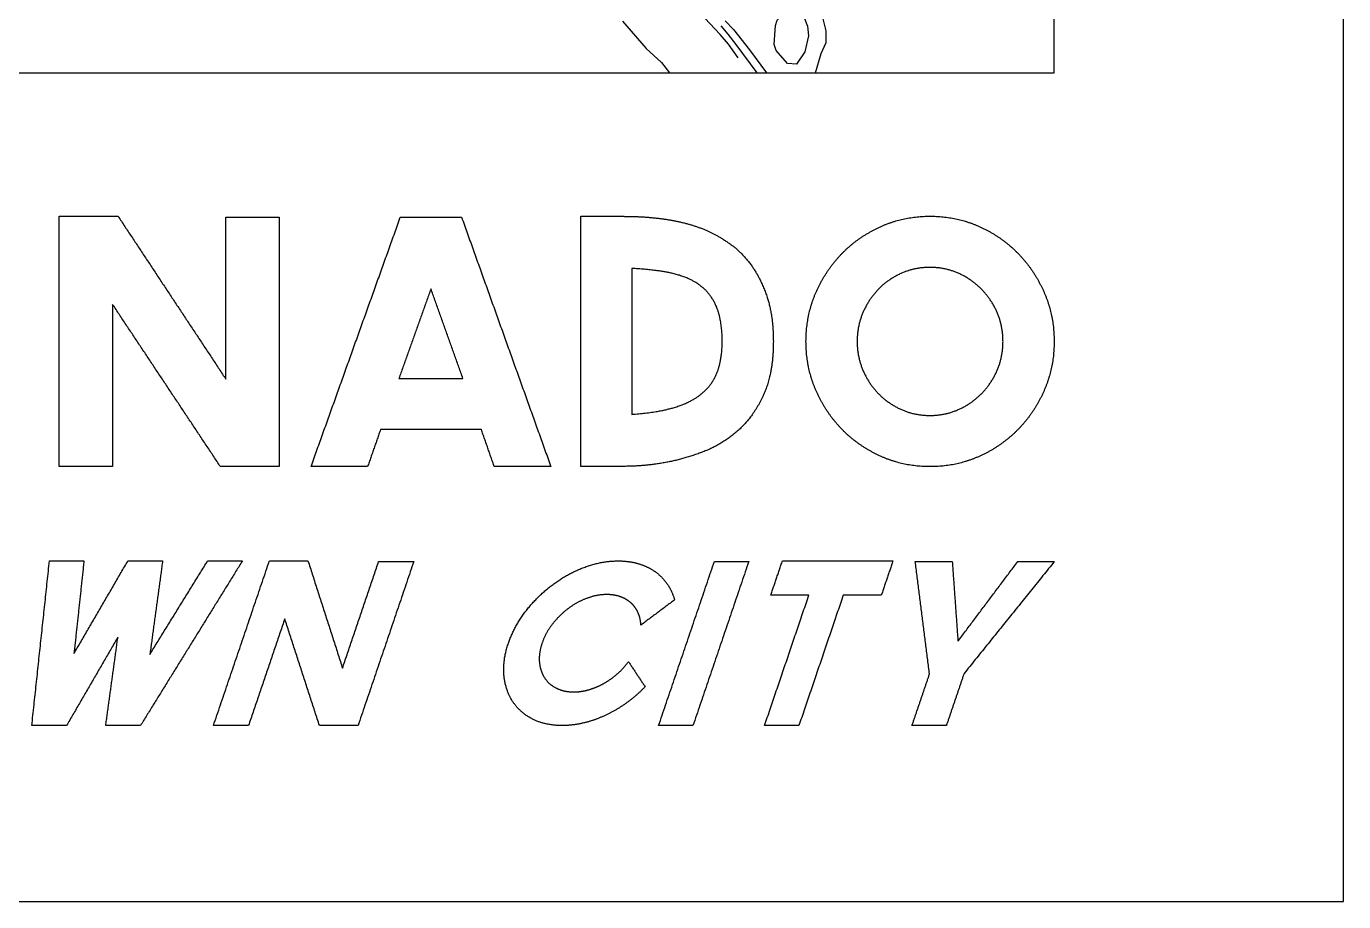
# Model space of a CAD drawing. Header units: millimetres. Extents: x 217 to 400, y 411 to 592.
# Drawn here: x 309.2 to 400.3, y 411 to 471.4 of the extents above; entities that cross this region are included whole.
import ezdxf

# ---------------------------------------------------------------- set-up
doc = ezdxf.new("R2010")
doc.units = ezdxf.units.MM
doc.header["$MEASUREMENT"] = 0
doc.layers.add('Default', color=18, linetype='Continuous', true_color=0x000000)

msp = doc.modelspace()

# ---------------------------------------------------------------- linework, layer by layer
at = {"color": 1, "true_color": 0xff0000}
for points in [[(358.42, 469.245), (357.746, 470.189), (357.17, 470.865), (354.726, 473.512), (351.564, 476.708), (349.585, 478.759), (346.507, 482.039), (346.438, 482.13), (346.311, 482.208), (346.254, 482.24), (346.155, 482.264)], [(363.762, 468.208), (364.154, 469.542), (364.501, 470.316), (364.501, 471.122), (363.838, 473.809)], [(350.439, 471.791), (352.079, 469.889), (353.121, 468.927), (353.688, 468.208)], [(357.225, 471.467), (357.714, 470.881), (358.268, 470.17), (359.725, 468.208)], [(357.533, 471.797), (358.11, 471.203), (359.216, 469.796), (360.387, 468.208)]]:
    msp.add_lwpolyline(points, dxfattribs=at)
msp.add_lwpolyline([(361.125, 471.85), (362.523, 473.21), (363.211, 471.439), (363.275, 470.759), (363.024, 469.652), (362.453, 468.815), (361.821, 468.863), (361.046, 469.748), (360.904, 470.175), (360.999, 471.486)], close=True, dxfattribs=at)
at = {"layer": 'Default'}
for points in [[(400.254, 410.972), (400.254, 592.19), (216.633, 592.19), (216.633, 410.972)], [(380.254, 468.208), (380.254, 572.19)], [(236.633, 468.208), (380.254, 468.208)], [(216.633, 410.972), (400.254, 410.972)]]:
    msp.add_lwpolyline(points, dxfattribs=at)
for points in [[(311.526, 441.014), (311.526, 449.662), (311.526, 458.309)], [(311.526, 458.309), (313.554, 458.309), (315.581, 458.309)], [(315.581, 458.309), (319.306, 452.682), (323.031, 447.055)], [(323.031, 447.055), (323.031, 452.644), (323.031, 458.234)], [(323.031, 458.234), (324.873, 458.234), (326.716, 458.234)], [(326.716, 458.234), (326.716, 449.624), (326.716, 441.014)], [(328.915, 441.014), (331.999, 449.624), (335.082, 458.234)], [(335.082, 458.234), (337.2, 458.234), (339.318, 458.234)], [(339.318, 458.234), (342.401, 449.624), (345.485, 441.014)], [(347.544, 441.014), (347.544, 449.662), (347.544, 458.309)], [(347.544, 458.309), (348.426, 458.309), (349.308, 458.309)], [(349.308, 458.309), (350.061, 458.309), (350.919, 458.297)], [(350.919, 458.297), (351.778, 458.286), (352.695, 458.192)], [(352.695, 458.192), (353.612, 458.098), (354.529, 457.886)], [(354.529, 457.886), (355.446, 457.673), (356.315, 457.297)], [(368.344, 457.626), (369.902, 458.309), (371.682, 458.309)], [(371.682, 458.309), (373.462, 458.309), (375.019, 457.626)], [(356.315, 457.297), (357.092, 456.944), (357.903, 456.368)], [(365.627, 455.764), (366.787, 456.943), (368.344, 457.626)], [(375.019, 457.626), (376.576, 456.943), (377.736, 455.764)], [(357.903, 456.368), (358.714, 455.791), (359.36, 454.885)], [(363.789, 453.019), (364.468, 454.586), (365.627, 455.764)], [(377.736, 455.764), (378.896, 454.586), (379.575, 453.019)], [(353.832, 454.371), (352.662, 454.629), (351.078, 454.7)], [(351.078, 454.7), (351.078, 449.662), (351.078, 444.624)], [(355.783, 453.537), (355.003, 454.112), (353.832, 454.371)], [(359.36, 454.885), (360.007, 453.98), (360.43, 452.697)], [(369.714, 454.373), (368.8, 453.97), (368.12, 453.272)], [(371.682, 454.775), (370.628, 454.775), (369.714, 454.373)], [(373.627, 454.373), (372.713, 454.775), (371.682, 454.775)], [(375.232, 453.272), (374.54, 453.97), (373.627, 454.373)], [(337.199, 453.296), (336.093, 450.2), (334.987, 447.105)], [(339.412, 447.105), (338.305, 450.2), (337.199, 453.296)], [(356.941, 452.022), (356.563, 452.962), (355.783, 453.537)], [(368.12, 453.272), (367.44, 452.573), (367.042, 451.65)], [(376.321, 451.65), (375.923, 452.573), (375.232, 453.272)], [(360.43, 452.697), (360.854, 451.415), (360.854, 449.65)], [(363.11, 449.662), (363.11, 451.452), (363.789, 453.019)], [(379.575, 453.019), (380.254, 451.452), (380.254, 449.662)], [(322.661, 441.014), (318.936, 446.615), (315.211, 452.215)], [(315.211, 452.215), (315.211, 446.615), (315.211, 441.014)], [(357.32, 449.65), (357.32, 451.082), (356.941, 452.022)], [(367.042, 451.65), (366.644, 450.727), (366.644, 449.662)], [(376.72, 449.662), (376.72, 450.727), (376.321, 451.65)], [(356.977, 447.536), (357.32, 448.428), (357.32, 449.65)], [(360.854, 449.65), (360.854, 447.485), (360.195, 446.014)], [(363.789, 446.304), (363.11, 447.871), (363.11, 449.662)], [(366.644, 449.662), (366.644, 448.596), (367.042, 447.673)], [(376.321, 447.673), (376.72, 448.596), (376.72, 449.662)], [(380.254, 449.662), (380.254, 447.871), (379.575, 446.304)], [(334.987, 447.105), (337.199, 447.105), (339.412, 447.105)], [(355.877, 446.033), (356.633, 446.643), (356.977, 447.536)], [(367.042, 447.673), (367.44, 446.75), (368.12, 446.052)], [(375.232, 446.052), (375.923, 446.75), (376.321, 447.673)], [(353.939, 445.082), (355.121, 445.423), (355.877, 446.033)], [(360.195, 446.014), (359.537, 444.544), (358.49, 443.579)], [(365.627, 443.559), (364.468, 444.738), (363.789, 446.304)], [(368.12, 446.052), (368.8, 445.353), (369.714, 444.951)], [(373.627, 444.951), (374.54, 445.353), (375.232, 446.052)], [(379.575, 446.304), (378.896, 444.738), (377.736, 443.559)], [(351.078, 444.624), (352.757, 444.741), (353.939, 445.082)], [(369.714, 444.951), (370.628, 444.549), (371.682, 444.549)], [(371.682, 444.549), (372.713, 444.549), (373.627, 444.951)], [(333.717, 443.571), (333.269, 442.293), (332.822, 441.014)], [(340.683, 443.571), (337.2, 443.571), (333.717, 443.571)], [(341.577, 441.014), (341.13, 442.293), (340.683, 443.571)], [(358.49, 443.579), (357.444, 442.615), (356.151, 442.097)], [(368.344, 441.698), (366.787, 442.381), (365.627, 443.559)], [(377.736, 443.559), (376.576, 442.381), (375.019, 441.698)], [(356.151, 442.097), (354.857, 441.58), (353.576, 441.332)], [(371.682, 441.014), (369.902, 441.014), (368.344, 441.698)], [(375.019, 441.698), (373.462, 441.014), (371.682, 441.014)], [(315.211, 441.014), (313.369, 441.014), (311.526, 441.014)], [(326.716, 441.014), (324.688, 441.014), (322.661, 441.014)], [(332.822, 441.014), (330.868, 441.014), (328.915, 441.014)], [(345.485, 441.014), (343.531, 441.014), (341.577, 441.014)], [(349.308, 441.014), (348.426, 441.014), (347.544, 441.014)], [(351.154, 441.05), (350.013, 441.014), (349.308, 441.014)], [(353.576, 441.332), (352.295, 441.085), (351.154, 441.05)], [(309.627, 423.132), (310.236, 428.818), (310.846, 434.504)], [(310.846, 434.504), (312.037, 434.504), (313.228, 434.504)], [(313.228, 434.504), (312.883, 431.301), (312.538, 428.099)], [(312.538, 428.099), (314.4, 431.301), (316.262, 434.504)], [(316.262, 434.504), (317.462, 434.504), (318.661, 434.504)], [(324.171, 434.504), (320.651, 428.818), (317.132, 423.132)], [(318.661, 434.504), (318.222, 431.278), (317.783, 428.052)], [(317.783, 428.052), (319.777, 431.278), (321.772, 434.504)], [(321.772, 434.504), (322.971, 434.504), (324.171, 434.504)], [(322.174, 423.132), (324.107, 428.818), (326.039, 434.504)], [(326.039, 434.504), (327.373, 434.504), (328.706, 434.504)], [(328.706, 434.504), (329.897, 430.804), (331.089, 427.103)], [(331.089, 427.103), (332.338, 430.779), (333.588, 434.455)], [(336.011, 434.455), (334.086, 428.793), (332.162, 423.132)], [(333.588, 434.455), (334.799, 434.455), (336.011, 434.455)], [(347.776, 434.055), (348.958, 434.504), (350.134, 434.504)], [(350.134, 434.504), (350.892, 434.504), (351.538, 434.312)], [(351.538, 434.312), (352.185, 434.119), (352.684, 433.765)], [(352.929, 423.132), (354.854, 428.793), (356.778, 434.455)], [(359.151, 434.455), (357.227, 428.793), (355.303, 423.132)], [(356.778, 434.455), (357.964, 434.455), (359.151, 434.455)], [(360.675, 432.131), (361.078, 433.317), (361.481, 434.504)], [(361.481, 434.504), (365.299, 434.504), (369.118, 434.504)], [(369.118, 434.504), (368.714, 433.317), (368.311, 432.131)], [(371.644, 426.694), (371.152, 430.574), (370.66, 434.455)], [(370.66, 434.455), (371.937, 434.455), (373.214, 434.455)], [(373.214, 434.455), (373.41, 431.705), (373.607, 428.956)], [(373.607, 428.956), (375.673, 431.705), (377.738, 434.455)], [(380.261, 434.455), (377.145, 430.59), (374.028, 426.725)], [(377.738, 434.455), (379, 434.455), (380.261, 434.455)], [(345.568, 432.831), (346.593, 433.606), (347.776, 434.055)], [(352.684, 433.765), (353.183, 433.412), (353.524, 432.911)], [(343.746, 431.026), (344.543, 432.056), (345.568, 432.831)], [(353.524, 432.911), (353.864, 432.411), (354.031, 431.809)], [(347.961, 431.916), (347.26, 431.651), (346.655, 431.192)], [(349.344, 432.18), (348.662, 432.18), (347.961, 431.916)], [(350.297, 432.025), (349.87, 432.18), (349.344, 432.18)], [(351.032, 431.592), (350.724, 431.87), (350.297, 432.025)], [(351.51, 430.926), (351.34, 431.313), (351.032, 431.592)], [(354.031, 431.809), (352.87, 430.942), (351.708, 430.075)], [(360.247, 423.132), (361.777, 427.631), (363.306, 432.131)], [(363.306, 432.131), (361.99, 432.131), (360.675, 432.131)], [(365.68, 432.131), (364.15, 427.631), (362.621, 423.132)], [(368.311, 432.131), (366.995, 432.131), (365.68, 432.131)], [(327.1, 430.497), (325.849, 426.814), (324.597, 423.132)], [(329.496, 423.132), (328.298, 426.814), (327.1, 430.497)], [(342.55, 428.818), (342.95, 429.995), (343.746, 431.026)], [(346.655, 431.192), (346.05, 430.732), (345.581, 430.125)], [(351.708, 430.075), (351.68, 430.539), (351.51, 430.926)], [(345.581, 430.125), (345.112, 429.519), (344.874, 428.818)], [(315.573, 429.244), (313.799, 426.188), (312.025, 423.132)], [(314.734, 423.132), (315.154, 426.188), (315.573, 429.244)], [(342.246, 426.61), (342.15, 427.64), (342.55, 428.818)], [(344.874, 428.818), (344.636, 428.117), (344.692, 427.51)], [(344.692, 427.51), (344.749, 426.903), (345.042, 426.444)], [(350.075, 426.701), (350.505, 427.08), (350.848, 427.545)], [(350.848, 427.545), (351.421, 426.678), (351.993, 425.812)], [(342.841, 424.805), (342.342, 425.58), (342.246, 426.61)], [(345.042, 426.444), (345.335, 425.985), (345.856, 425.72)], [(348.117, 425.61), (348.649, 425.765), (349.147, 426.043)], [(349.147, 426.043), (349.644, 426.322), (350.075, 426.701)], [(370.433, 423.132), (371.039, 424.913), (371.644, 426.694)], [(374.028, 426.725), (373.417, 424.928), (372.807, 423.132)], [(345.856, 425.72), (346.377, 425.456), (347.059, 425.456)], [(347.059, 425.456), (347.585, 425.456), (348.117, 425.61)], [(351.993, 425.812), (351.417, 425.209), (350.739, 424.717)], [(344.216, 423.581), (343.339, 424.03), (342.841, 424.805)], [(350.739, 424.717), (350.061, 424.224), (349.321, 423.87)], [(346.269, 423.132), (345.092, 423.132), (344.216, 423.581)], [(347.804, 423.324), (347.027, 423.132), (346.269, 423.132)], [(349.321, 423.87), (348.581, 423.516), (347.804, 423.324)], [(312.025, 423.132), (310.826, 423.132), (309.627, 423.132)], [(317.132, 423.132), (315.933, 423.132), (314.734, 423.132)], [(324.597, 423.132), (323.386, 423.132), (322.174, 423.132)], [(332.162, 423.132), (330.829, 423.132), (329.496, 423.132)], [(355.303, 423.132), (354.116, 423.132), (352.929, 423.132)], [(362.621, 423.132), (361.434, 423.132), (360.247, 423.132)], [(372.807, 423.132), (371.62, 423.132), (370.433, 423.132)]]:
    msp.add_open_spline(points, degree=2, dxfattribs=at)

doc.saveas('drawing.dxf')
